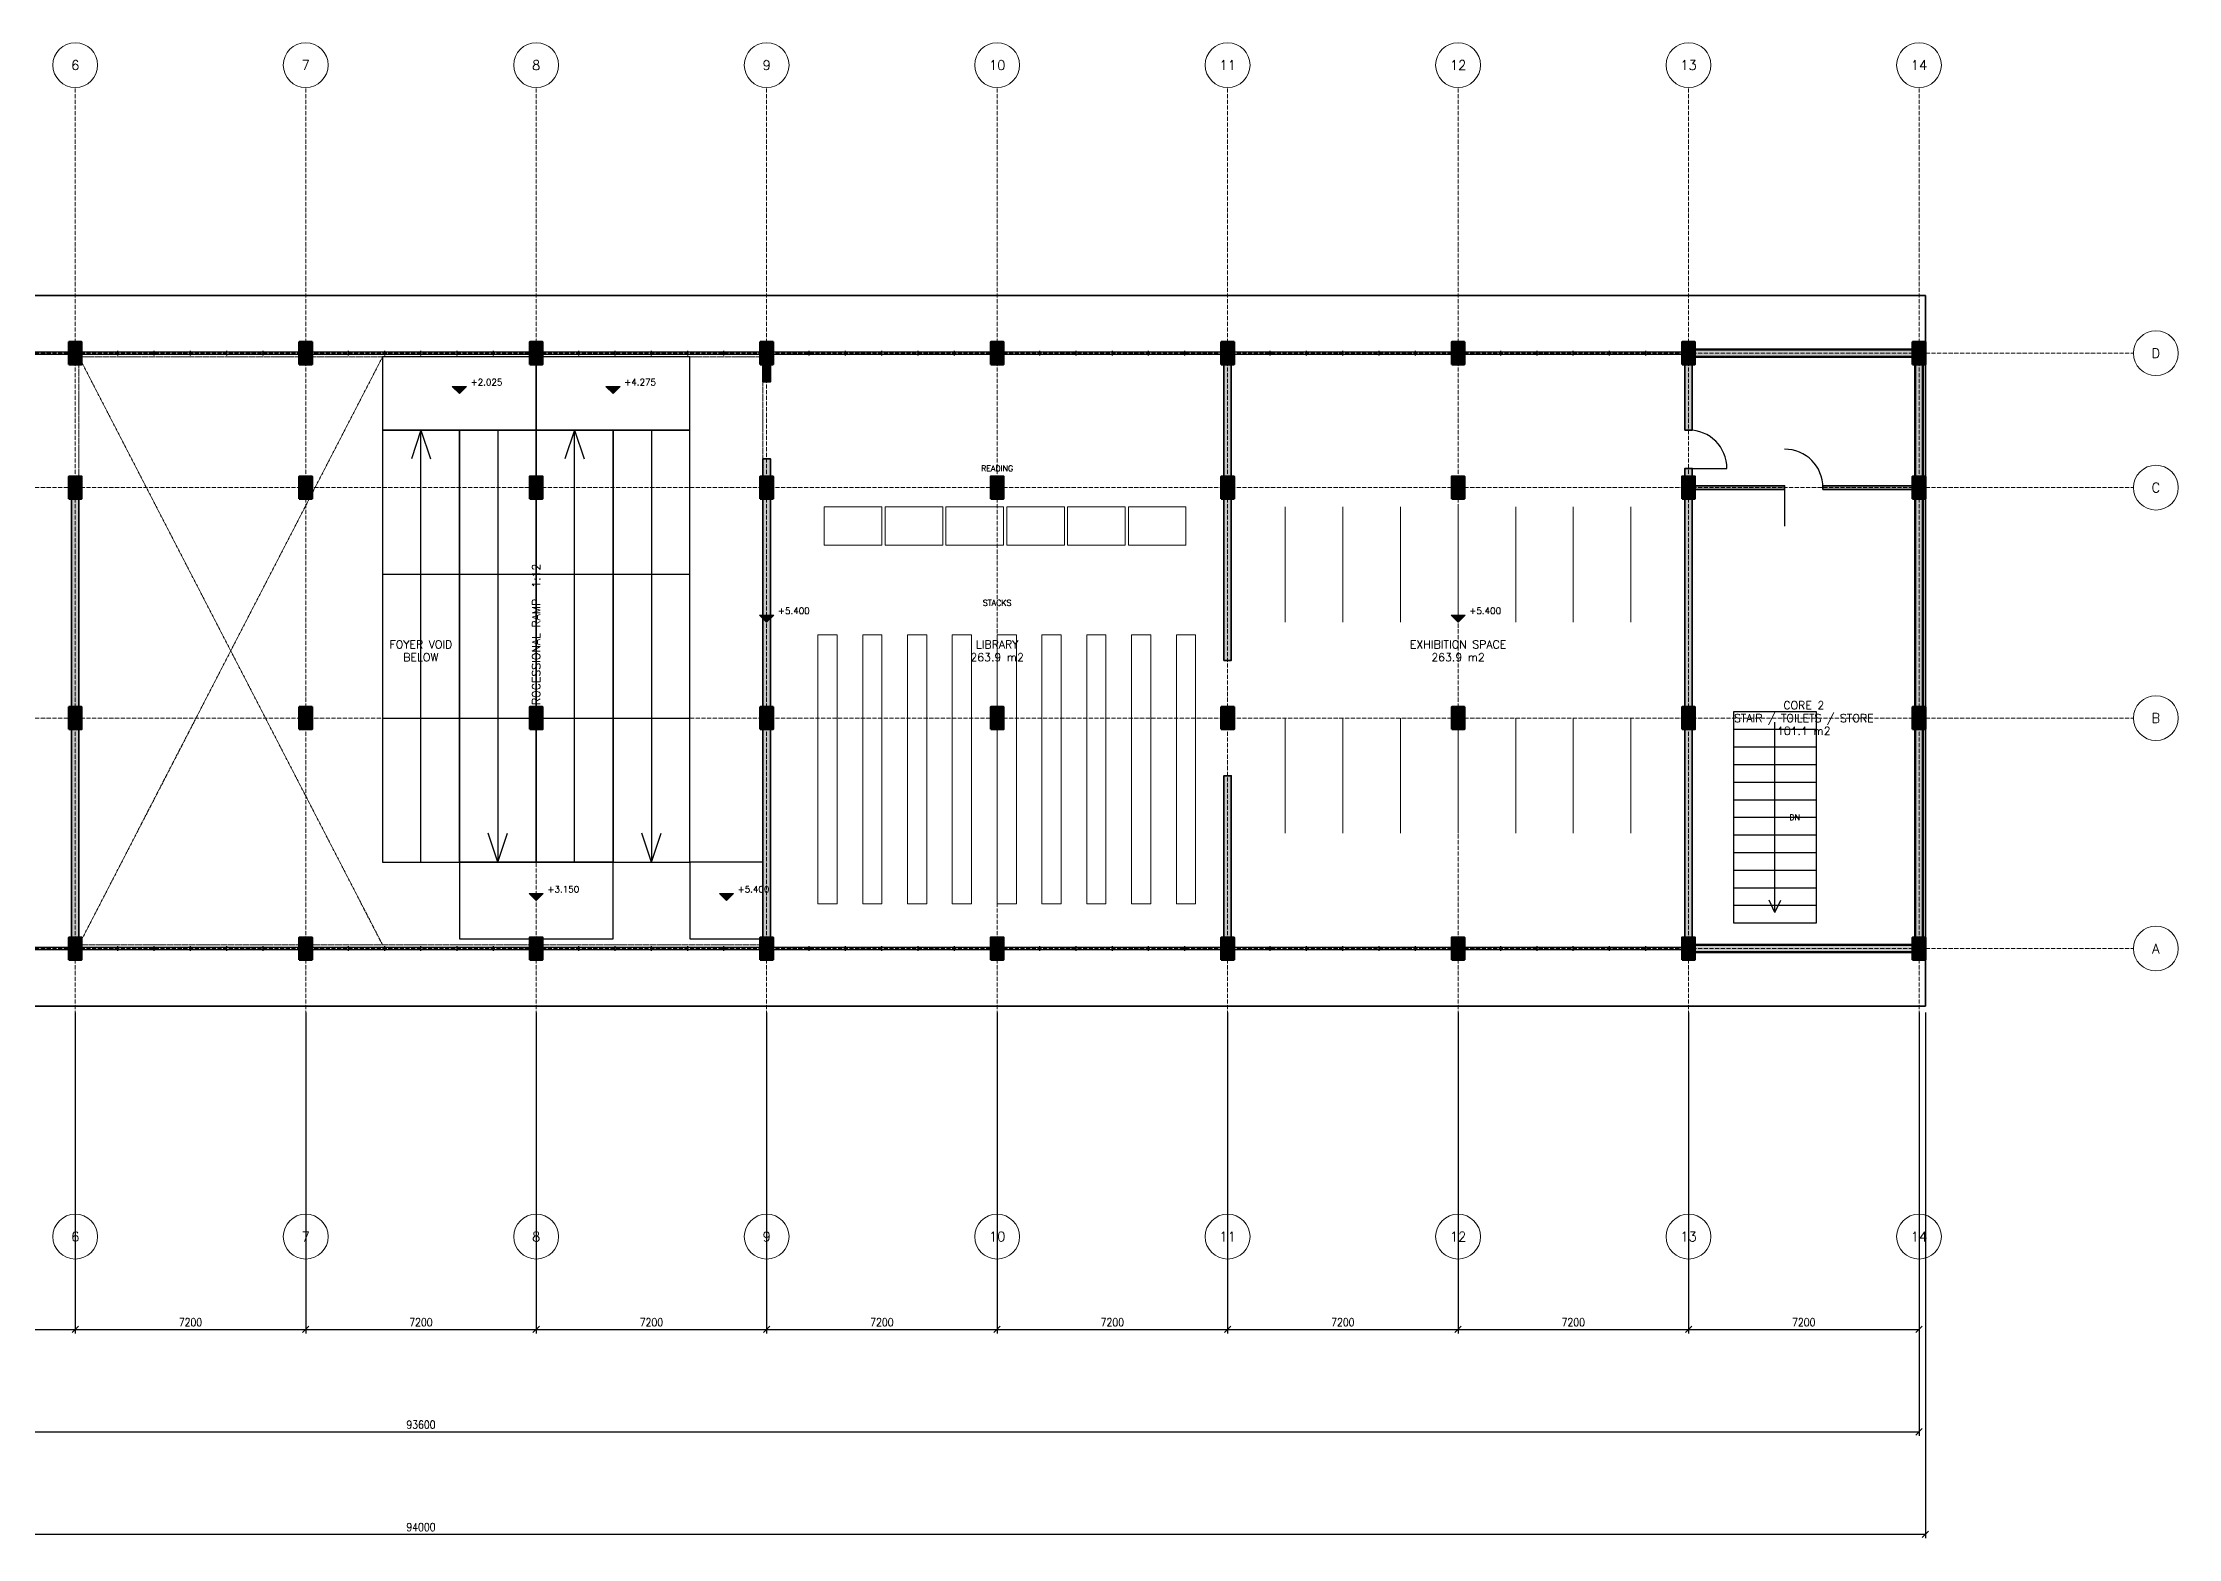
# Model space of a CAD drawing. Header units: millimetres. Extents: x -33945 to 191000, y -348875 to 205218.
# Drawn here: x 34984 to 101700, y -76625 to -29900 of the extents above; entities that cross this region are included whole.
import ezdxf
from ezdxf.enums import TextEntityAlignment as Align

# ---------------------------------------------------------------- set-up
doc = ezdxf.new("R2010")
doc.units = ezdxf.units.MM
doc.header["$LTSCALE"] = 50
doc.linetypes.add('DASHDOT', pattern=[3.556, 2.54, -0.508, 0, -0.508])
doc.linetypes.add('DASHED', pattern=[1.524, 1.27, -0.254])
for name, color, linetype, lineweight in [('A-ANNO-DIMS', 2, 'Continuous', 13), ('A-ANNO-SYMB', 6, 'Continuous', 18), ('A-ANNO-TEXT', 7, 'Continuous', 18), ('A-DOOR', 2, 'Continuous', 25), ('A-FLOR-OTLN', 9, 'DASHED', 18), ('A-FLOR-RAMP', 3, 'Continuous', 25), ('A-FLOR-STRS', 3, 'Continuous', 25), ('A-FURN', 9, 'Continuous', 13), ('A-GLAZ', 4, 'Continuous', 25), ('A-GRID', 8, 'DASHDOT', 13), ('A-GRID-IDEN', 8, 'Continuous', 13), ('A-SLAB-EDGE', 7, 'Continuous', 35), ('A-WALL-EXTR', 7, 'Continuous', 50), ('A-WALL-INTR', 7, 'Continuous', 35), ('A-WALL-PATT', 253, 'Continuous', 9), ('S-COLS', 1, 'Continuous', 50), ('S-COLS-PATT', 254, 'Continuous', 9)]:
    doc.layers.add(name, color=color, linetype=linetype, lineweight=lineweight)
doc.styles.add('AMA-NOTE', font='romans.shx', dxfattribs={"width": 0.85})
doc.styles.add('AMA-TITLE', font='romand.shx', dxfattribs={"width": 0.9})
doc.dimstyles.new('AMA-100', dxfattribs={"dimscale": 100, "dimtxt": 2.5, "dimasz": 2.5, "dimexe": 1.25, "dimexo": 2, "dimgap": 1, "dimtad": 1, "dimdec": 0, "dimtxsty": 'AMA-NOTE', "dimtsz": 1, "dimcen": 2.5, "dimclrd": 8, "dimclre": 8, "dimclrt": 7, "dimazin": 3, "dimtfac": 1, "dimtmove": 0, "dimatfit": 3})

msp = doc.modelspace()

# ---------------------------------------------------------------- hatches: boundary and pattern name
at = {"layer": 'A-ANNO-SYMB'}
for points in [[(48000, -40858), (47780, -40638), (48220, -40638)], [(52800, -40858), (52580, -40638), (53020, -40638)], [(57600, -48000), (57380, -47780), (57820, -47780)], [(79200, -48000), (78980, -47780), (79420, -47780)], [(50400, -56700), (50180, -56480), (50620, -56480)], [(56342, -56700), (56122, -56480), (56562, -56480)]]:
    msp.add_hatch(color=7, dxfattribs=at).paths.add_polyline_path(points)
at = {"layer": 'A-WALL-PATT'}
for points in [[(57485, -40500), (57715, -40500), (57715, -39950), (57485, -39950)], [(71885, -49200), (72115, -49200), (72115, -39950), (71885, -39950)], [(86285, -42000), (86515, -42000), (86515, -39950), (86285, -39950)], [(86600, -39715), (93400, -39715), (93400, -39485), (86600, -39485)], [(93485, -57850), (93715, -57850), (93715, -39950), (93485, -39950)], [(57485, -57850), (57715, -57850), (57715, -42900), (57485, -42900)], [(86285, -57850), (86515, -57850), (86515, -43200), (86285, -43200)], [(35885, -57850), (36115, -57850), (36115, -43500), (35885, -43500)], [(86460, -43860), (89400, -43860), (89400, -43740), (86460, -43740)], [(90600, -43860), (93540, -43860), (93540, -43740), (90600, -43740)], [(71885, -57850), (72115, -57850), (72115, -52800), (71885, -52800)], [(86600, -58315), (93400, -58315), (93400, -58085), (86600, -58085)]]:
    msp.add_hatch(color=7, dxfattribs=at).paths.add_polyline_path(points)
at = {"layer": 'S-COLS-PATT'}
for points in [[(35800, -39950), (36200, -39950), (36200, -39250), (35800, -39250)], [(43000, -39950), (43400, -39950), (43400, -39250), (43000, -39250)], [(50200, -39950), (50600, -39950), (50600, -39250), (50200, -39250)], [(57400, -39950), (57800, -39950), (57800, -39250), (57400, -39250)], [(64600, -39950), (65000, -39950), (65000, -39250), (64600, -39250)], [(71800, -39950), (72200, -39950), (72200, -39250), (71800, -39250)], [(79000, -39950), (79400, -39950), (79400, -39250), (79000, -39250)], [(86200, -39950), (86600, -39950), (86600, -39250), (86200, -39250)], [(93400, -39950), (93800, -39950), (93800, -39250), (93400, -39250)], [(35800, -44150), (36200, -44150), (36200, -43450), (35800, -43450)], [(43000, -44150), (43400, -44150), (43400, -43450), (43000, -43450)], [(50200, -44150), (50600, -44150), (50600, -43450), (50200, -43450)], [(57400, -44150), (57800, -44150), (57800, -43450), (57400, -43450)], [(64600, -44150), (65000, -44150), (65000, -43450), (64600, -43450)], [(71800, -44150), (72200, -44150), (72200, -43450), (71800, -43450)], [(79000, -44150), (79400, -44150), (79400, -43450), (79000, -43450)], [(86200, -44150), (86600, -44150), (86600, -43450), (86200, -43450)], [(93400, -44150), (93800, -44150), (93800, -43450), (93400, -43450)], [(35800, -51350), (36200, -51350), (36200, -50650), (35800, -50650)], [(43000, -51350), (43400, -51350), (43400, -50650), (43000, -50650)], [(50200, -51350), (50600, -51350), (50600, -50650), (50200, -50650)], [(57400, -51350), (57800, -51350), (57800, -50650), (57400, -50650)], [(64600, -51350), (65000, -51350), (65000, -50650), (64600, -50650)], [(71800, -51350), (72200, -51350), (72200, -50650), (71800, -50650)], [(79000, -51350), (79400, -51350), (79400, -50650), (79000, -50650)], [(86200, -51350), (86600, -51350), (86600, -50650), (86200, -50650)], [(93400, -51350), (93800, -51350), (93800, -50650), (93400, -50650)], [(35800, -58550), (36200, -58550), (36200, -57850), (35800, -57850)], [(43000, -58550), (43400, -58550), (43400, -57850), (43000, -57850)], [(50200, -58550), (50600, -58550), (50600, -57850), (50200, -57850)], [(57400, -58550), (57800, -58550), (57800, -57850), (57400, -57850)], [(64600, -58550), (65000, -58550), (65000, -57850), (64600, -57850)], [(71800, -58550), (72200, -58550), (72200, -57850), (71800, -57850)], [(79000, -58550), (79400, -58550), (79400, -57850), (79000, -57850)], [(86200, -58550), (86600, -58550), (86600, -57850), (86200, -57850)], [(93400, -58550), (93800, -58550), (93800, -57850), (93400, -57850)]]:
    msp.add_hatch(color=7, dxfattribs=at).paths.add_polyline_path(points)

# ---------------------------------------------------------------- linework, layer by layer
at = {"layer": 'A-ANNO-SYMB'}
for points in [[(48000, -40858), (47780, -40638), (48220, -40638)], [(52800, -40858), (52580, -40638), (53020, -40638)], [(57600, -48000), (57380, -47780), (57820, -47780)], [(79200, -48000), (78980, -47780), (79420, -47780)], [(50400, -56700), (50180, -56480), (50620, -56480)], [(56342, -56700), (56122, -56480), (56562, -56480)]]:
    msp.add_lwpolyline(points, close=True, dxfattribs=at)
at = {"layer": 'A-DOOR'}
for p, q in [((86400, -43200), (87600, -43200)), ((89400, -43800), (89400, -45000))]:
    msp.add_line(p, q, dxfattribs=at)
for centre in [(86400, -43200), (89400, -43800)]:
    msp.add_arc(centre, 1200, 0, 90, dxfattribs=at)
at = {"layer": 'A-FLOR-OTLN'}
for p, q in [((36115, -58085), (45600, -39715)), ((36115, -39715), (45600, -58085))]:
    msp.add_line(p, q, dxfattribs=at)
msp.add_lwpolyline([(36115, -58085), (57485, -58085), (57485, -39715), (36115, -39715)], close=True, dxfattribs=at)
at = {"layer": 'A-FLOR-RAMP'}
for p, q in [((45600, -42000), (48000, -42000)), ((46800, -42000), (46500, -42900)), ((46800, -55500), (46800, -42000)), ((46800, -42000), (47100, -42900)), ((48000, -42000), (50400, -42000)), ((49200, -42000), (49200, -55500)), ((50400, -42000), (52800, -42000)), ((51600, -42000), (51300, -42900)), ((51600, -55500), (51600, -42000)), ((51600, -42000), (51900, -42900)), ((52800, -42000), (55200, -42000)), ((54000, -42000), (54000, -55500)), ((45600, -46500), (48000, -46500)), ((48000, -46500), (50400, -46500)), ((50400, -46500), (52800, -46500)), ((52800, -46500), (55200, -46500)), ((45600, -51000), (48000, -51000)), ((48000, -51000), (50400, -51000)), ((50400, -51000), (52800, -51000)), ((52800, -51000), (55200, -51000)), ((49200, -55500), (48900, -54600)), ((49200, -55500), (49500, -54600)), ((54000, -55500), (53700, -54600)), ((54000, -55500), (54300, -54600))]:
    msp.add_line(p, q, dxfattribs=at)
for points in [[(45600, -42000), (50400, -42000), (50400, -39715), (45600, -39715)], [(50400, -42000), (55200, -42000), (55200, -39715), (50400, -39715)], [(45600, -55500), (48000, -55500), (48000, -42000), (45600, -42000)], [(48000, -55500), (50400, -55500), (50400, -42000), (48000, -42000)], [(50400, -55500), (52800, -55500), (52800, -42000), (50400, -42000)], [(52800, -55500), (55200, -55500), (55200, -42000), (52800, -42000)], [(48000, -57900), (52800, -57900), (52800, -55500), (48000, -55500)], [(55200, -57900), (57485, -57900), (57485, -55500), (55200, -55500)]]:
    msp.add_lwpolyline(points, close=True, dxfattribs=at)
at = {"layer": 'A-FLOR-STRS'}
for p, q in [((87800, -51350), (90400, -51350)), ((89100, -57070), (89100, -51130)), ((87800, -51900), (90400, -51900)), ((87800, -52450), (90400, -52450)), ((87800, -53000), (90400, -53000)), ((87800, -53550), (90400, -53550)), ((87800, -54100), (90400, -54100)), ((87800, -54650), (90400, -54650)), ((87800, -55200), (90400, -55200)), ((87800, -55750), (90400, -55750)), ((87800, -56300), (90400, -56300)), ((89100, -57070), (88920, -56685)), ((89100, -57070), (89280, -56685)), ((87800, -56850), (90400, -56850))]:
    msp.add_line(p, q, dxfattribs=at)
msp.add_lwpolyline([(87800, -57400), (90400, -57400), (90400, -50800), (87800, -50800)], close=True, dxfattribs=at)
at = {"layer": 'A-FURN'}
for p, q in [((73800, -48000), (73800, -44400)), ((75600, -48000), (75600, -44400)), ((77400, -48000), (77400, -44400)), ((79200, -48000), (79200, -44400)), ((81000, -48000), (81000, -44400)), ((82800, -48000), (82800, -44400)), ((84600, -48000), (84600, -44400)), ((73800, -54600), (73800, -51000)), ((75600, -54600), (75600, -51000)), ((77400, -54600), (77400, -51000)), ((79200, -54600), (79200, -51000)), ((81000, -54600), (81000, -51000)), ((82800, -54600), (82800, -51000)), ((84600, -54600), (84600, -51000))]:
    msp.add_line(p, q, dxfattribs=at)
for points in [[(59400, -45600), (61200, -45600), (61200, -44400), (59400, -44400)], [(61300, -45600), (63100, -45600), (63100, -44400), (61300, -44400)], [(63200, -45600), (65000, -45600), (65000, -44400), (63200, -44400)], [(65100, -45600), (66900, -45600), (66900, -44400), (65100, -44400)], [(67000, -45600), (68800, -45600), (68800, -44400), (67000, -44400)], [(68900, -45600), (70700, -45600), (70700, -44400), (68900, -44400)], [(59200, -56800), (59800, -56800), (59800, -48400), (59200, -48400)], [(60600, -56800), (61200, -56800), (61200, -48400), (60600, -48400)], [(62000, -56800), (62600, -56800), (62600, -48400), (62000, -48400)], [(63400, -56800), (64000, -56800), (64000, -48400), (63400, -48400)], [(64800, -56800), (65400, -56800), (65400, -48400), (64800, -48400)], [(66200, -56800), (66800, -56800), (66800, -48400), (66200, -48400)], [(67600, -56800), (68200, -56800), (68200, -48400), (67600, -48400)], [(69000, -56800), (69600, -56800), (69600, -48400), (69000, -48400)], [(70400, -56800), (71000, -56800), (71000, -48400), (70400, -48400)]]:
    msp.add_lwpolyline(points, close=True, dxfattribs=at)
at = {"layer": 'A-GLAZ'}
for p, q in [((37333, -39670), (37333, -39530)), ((38467, -39670), (38467, -39530)), ((39600, -39670), (39600, -39530)), ((40733, -39670), (40733, -39530)), ((41867, -39670), (41867, -39530)), ((44533, -39670), (44533, -39530)), ((45667, -39670), (45667, -39530)), ((46800, -39670), (46800, -39530)), ((47933, -39670), (47933, -39530)), ((49067, -39670), (49067, -39530)), ((51733, -39670), (51733, -39530)), ((52867, -39670), (52867, -39530)), ((54000, -39670), (54000, -39530)), ((55133, -39670), (55133, -39530)), ((56267, -39670), (56267, -39530)), ((58933, -39670), (58933, -39530)), ((60067, -39670), (60067, -39530)), ((61200, -39670), (61200, -39530)), ((62333, -39670), (62333, -39530)), ((63467, -39670), (63467, -39530)), ((66133, -39670), (66133, -39530)), ((67267, -39670), (67267, -39530)), ((68400, -39670), (68400, -39530)), ((69533, -39670), (69533, -39530)), ((70667, -39670), (70667, -39530)), ((73333, -39670), (73333, -39530)), ((74467, -39670), (74467, -39530)), ((75600, -39670), (75600, -39530)), ((76733, -39670), (76733, -39530)), ((77867, -39670), (77867, -39530)), ((80533, -39670), (80533, -39530)), ((81667, -39670), (81667, -39530)), ((82800, -39670), (82800, -39530)), ((83933, -39670), (83933, -39530)), ((85067, -39670), (85067, -39530)), ((37333, -58270), (37333, -58130)), ((38467, -58270), (38467, -58130)), ((39600, -58270), (39600, -58130)), ((40733, -58270), (40733, -58130)), ((41867, -58270), (41867, -58130)), ((44533, -58270), (44533, -58130)), ((45667, -58270), (45667, -58130)), ((46800, -58270), (46800, -58130)), ((47933, -58270), (47933, -58130)), ((49067, -58270), (49067, -58130)), ((51733, -58270), (51733, -58130)), ((52867, -58270), (52867, -58130)), ((54000, -58270), (54000, -58130)), ((55133, -58270), (55133, -58130)), ((56267, -58270), (56267, -58130)), ((58933, -58270), (58933, -58130)), ((60067, -58270), (60067, -58130)), ((61200, -58270), (61200, -58130)), ((62333, -58270), (62333, -58130)), ((63467, -58270), (63467, -58130)), ((66133, -58270), (66133, -58130)), ((67267, -58270), (67267, -58130)), ((68400, -58270), (68400, -58130)), ((69533, -58270), (69533, -58130)), ((70667, -58270), (70667, -58130)), ((73333, -58270), (73333, -58130)), ((74467, -58270), (74467, -58130)), ((75600, -58270), (75600, -58130)), ((76733, -58270), (76733, -58130)), ((77867, -58270), (77867, -58130)), ((80533, -58270), (80533, -58130)), ((81667, -58270), (81667, -58130)), ((82800, -58270), (82800, -58130)), ((83933, -58270), (83933, -58130)), ((85067, -58270), (85067, -58130))]:
    msp.add_line(p, q, dxfattribs=at)
for points in [[(29000, -39630), (35800, -39630), (35800, -39570), (29000, -39570)], [(36200, -39630), (43000, -39630), (43000, -39570), (36200, -39570)], [(43400, -39630), (50200, -39630), (50200, -39570), (43400, -39570)], [(50600, -39630), (57400, -39630), (57400, -39570), (50600, -39570)], [(57800, -39630), (64600, -39630), (64600, -39570), (57800, -39570)], [(65000, -39630), (71800, -39630), (71800, -39570), (65000, -39570)], [(72200, -39630), (79000, -39630), (79000, -39570), (72200, -39570)], [(79400, -39630), (86200, -39630), (86200, -39570), (79400, -39570)], [(29000, -58230), (35800, -58230), (35800, -58170), (29000, -58170)], [(36200, -58230), (43000, -58230), (43000, -58170), (36200, -58170)], [(43400, -58230), (50200, -58230), (50200, -58170), (43400, -58170)], [(50600, -58230), (57400, -58230), (57400, -58170), (50600, -58170)], [(57800, -58230), (64600, -58230), (64600, -58170), (57800, -58170)], [(65000, -58230), (71800, -58230), (71800, -58170), (65000, -58170)], [(72200, -58230), (79000, -58230), (79000, -58170), (72200, -58170)], [(79400, -58230), (86200, -58230), (86200, -58170), (79400, -58170)]]:
    msp.add_lwpolyline(points, close=True, dxfattribs=at)
at = {"layer": 'A-GRID'}
for p, q in [((36000, -66500), (36000, -31300)), ((43200, -66500), (43200, -31300)), ((50400, -66500), (50400, -31300)), ((57600, -66500), (57600, -31300)), ((64800, -66500), (64800, -31300)), ((72000, -66500), (72000, -31300)), ((79200, -66500), (79200, -31300)), ((86400, -66500), (86400, -31300)), ((93600, -66500), (93600, -31300)), ((-6700, -39600), (100300, -39600)), ((-6700, -43800), (100300, -43800)), ((-6700, -51000), (100300, -51000)), ((-6700, -58200), (100300, -58200))]:
    msp.add_line(p, q, dxfattribs=at)
at = {"layer": 'A-GRID-IDEN'}
for centre in [(36000, -30600), (43200, -30600), (50400, -30600), (57600, -30600), (64800, -30600), (72000, -30600), (79200, -30600), (86400, -30600), (93600, -30600), (101000, -39600), (101000, -43800), (101000, -51000), (101000, -58200), (36000, -67200), (43200, -67200), (50400, -67200), (57600, -67200), (64800, -67200), (72000, -67200), (79200, -67200), (86400, -67200), (93600, -67200)]:
    msp.add_circle(centre, 700, dxfattribs=at)
at = {"layer": 'A-SLAB-EDGE'}
msp.add_lwpolyline([(-200, -60000), (93800, -60000), (93800, -37800), (-200, -37800)], close=True, dxfattribs=at)
at = {"layer": 'A-WALL-EXTR'}
for points in [[(86600, -39715), (93400, -39715), (93400, -39485), (86600, -39485)], [(93485, -57850), (93715, -57850), (93715, -39950), (93485, -39950)], [(86600, -58315), (93400, -58315), (93400, -58085), (86600, -58085)]]:
    msp.add_lwpolyline(points, close=True, dxfattribs=at)
at = {"layer": 'A-WALL-INTR'}
for points in [[(57485, -40500), (57715, -40500), (57715, -39950), (57485, -39950)], [(71885, -49200), (72115, -49200), (72115, -39950), (71885, -39950)], [(86285, -42000), (86515, -42000), (86515, -39950), (86285, -39950)], [(57485, -57850), (57715, -57850), (57715, -42900), (57485, -42900)], [(86285, -57850), (86515, -57850), (86515, -43200), (86285, -43200)], [(35885, -57850), (36115, -57850), (36115, -43500), (35885, -43500)], [(86460, -43860), (89400, -43860), (89400, -43740), (86460, -43740)], [(90600, -43860), (93540, -43860), (93540, -43740), (90600, -43740)], [(71885, -57850), (72115, -57850), (72115, -52800), (71885, -52800)]]:
    msp.add_lwpolyline(points, close=True, dxfattribs=at)
at = {"layer": 'S-COLS'}
for points in [[(35800, -39950), (36200, -39950), (36200, -39250), (35800, -39250)], [(43000, -39950), (43400, -39950), (43400, -39250), (43000, -39250)], [(50200, -39950), (50600, -39950), (50600, -39250), (50200, -39250)], [(57400, -39950), (57800, -39950), (57800, -39250), (57400, -39250)], [(64600, -39950), (65000, -39950), (65000, -39250), (64600, -39250)], [(71800, -39950), (72200, -39950), (72200, -39250), (71800, -39250)], [(79000, -39950), (79400, -39950), (79400, -39250), (79000, -39250)], [(86200, -39950), (86600, -39950), (86600, -39250), (86200, -39250)], [(93400, -39950), (93800, -39950), (93800, -39250), (93400, -39250)], [(35800, -44150), (36200, -44150), (36200, -43450), (35800, -43450)], [(43000, -44150), (43400, -44150), (43400, -43450), (43000, -43450)], [(50200, -44150), (50600, -44150), (50600, -43450), (50200, -43450)], [(57400, -44150), (57800, -44150), (57800, -43450), (57400, -43450)], [(64600, -44150), (65000, -44150), (65000, -43450), (64600, -43450)], [(71800, -44150), (72200, -44150), (72200, -43450), (71800, -43450)], [(79000, -44150), (79400, -44150), (79400, -43450), (79000, -43450)], [(86200, -44150), (86600, -44150), (86600, -43450), (86200, -43450)], [(93400, -44150), (93800, -44150), (93800, -43450), (93400, -43450)], [(35800, -51350), (36200, -51350), (36200, -50650), (35800, -50650)], [(43000, -51350), (43400, -51350), (43400, -50650), (43000, -50650)], [(50200, -51350), (50600, -51350), (50600, -50650), (50200, -50650)], [(57400, -51350), (57800, -51350), (57800, -50650), (57400, -50650)], [(64600, -51350), (65000, -51350), (65000, -50650), (64600, -50650)], [(71800, -51350), (72200, -51350), (72200, -50650), (71800, -50650)], [(79000, -51350), (79400, -51350), (79400, -50650), (79000, -50650)], [(86200, -51350), (86600, -51350), (86600, -50650), (86200, -50650)], [(93400, -51350), (93800, -51350), (93800, -50650), (93400, -50650)], [(35800, -58550), (36200, -58550), (36200, -57850), (35800, -57850)], [(43000, -58550), (43400, -58550), (43400, -57850), (43000, -57850)], [(50200, -58550), (50600, -58550), (50600, -57850), (50200, -57850)], [(57400, -58550), (57800, -58550), (57800, -57850), (57400, -57850)], [(64600, -58550), (65000, -58550), (65000, -57850), (64600, -57850)], [(71800, -58550), (72200, -58550), (72200, -57850), (71800, -57850)], [(79000, -58550), (79400, -58550), (79400, -57850), (79000, -57850)], [(86200, -58550), (86600, -58550), (86600, -57850), (86200, -57850)], [(93400, -58550), (93800, -58550), (93800, -57850), (93400, -57850)]]:
    msp.add_lwpolyline(points, close=True, dxfattribs=at)

# ---------------------------------------------------------------- texts
at = {"layer": 'A-ANNO-SYMB', "style": 'AMA-NOTE'}
for s, p in [('+2.025', (48350, -40506)), ('+4.275', (53150, -40506)), ('+5.400', (57950, -47648)), ('+5.400', (79550, -47648)), ('+3.150', (50750, -56348)), ('+5.400', (56692, -56348))]:
    msp.add_text(s, height=200, dxfattribs=at).set_placement(p, align=Align.MIDDLE_LEFT)
at = {"layer": 'A-ANNO-TEXT', "style": 'AMA-NOTE'}
for s, height, p in [('READING', 180, (64800, -43200)), ('STACKS', 180, (64800, -47400)), ('FOYER VOID', 250, (46800, -48700)), ('LIBRARY', 250, (64800, -48700)), ('EXHIBITION SPACE', 250, (79200, -48700)), ('BELOW', 250, (46800, -49100)), ('263.9 m2', 250, (64800, -49100)), ('263.9 m2', 250, (79200, -49100)), ('CORE 2', 250, (90000, -50600)), ('STAIR / TOILETS / STORE', 250, (90000, -51000)), ('101.1 m2', 250, (90000, -51400))]:
    msp.add_text(s, height=height, dxfattribs=at).set_placement(p, align=Align.MIDDLE_CENTER)
msp.add_text('PROCESSIONAL RAMP  1:12', height=250, rotation=90, dxfattribs=at).set_placement((50400, -48500), align=Align.MIDDLE_CENTER)
msp.add_text('DN', height=180, dxfattribs=at).set_placement((89550, -54100), align=Align.MIDDLE_LEFT)
at = {"layer": 'A-GRID-IDEN', "style": 'AMA-TITLE'}
for s, p in [('6', (36000, -30600)), ('7', (43200, -30600)), ('8', (50400, -30600)), ('9', (57600, -30600)), ('10', (64800, -30600)), ('11', (72000, -30600)), ('12', (79200, -30600)), ('13', (86400, -30600)), ('14', (93600, -30600)), ('D', (101000, -39600)), ('C', (101000, -43800)), ('B', (101000, -51000)), ('A', (101000, -58200)), ('6', (36000, -67200)), ('7', (43200, -67200)), ('8', (50400, -67200)), ('9', (57600, -67200)), ('10', (64800, -67200)), ('11', (72000, -67200)), ('12', (79200, -67200)), ('13', (86400, -67200)), ('14', (93600, -67200))]:
    msp.add_text(s, height=300, dxfattribs=at).set_placement(p, align=Align.MIDDLE_CENTER)

# ---------------------------------------------------------------- dimensions: what is measured, and where the dimension line sits
at = {"layer": 'A-ANNO-DIMS'}
for base, p1, p2 in [((-200, -76500), (-200, -60000), (93800, -60000)), ((0, -73300), (0, -60000), (93600, -60000)), ((28800, -70100), (28800, -60000), (36000, -60000)), ((36000, -70100), (36000, -60000), (43200, -60000)), ((43200, -70100), (43200, -60000), (50400, -60000)), ((50400, -70100), (50400, -60000), (57600, -60000)), ((57600, -70100), (57600, -60000), (64800, -60000)), ((64800, -70100), (64800, -60000), (72000, -60000)), ((72000, -70100), (72000, -60000), (79200, -60000)), ((79200, -70100), (79200, -60000), (86400, -60000)), ((86400, -70100), (86400, -60000), (93600, -60000))]:
    msp.add_linear_dim(base=base, p1=p1, p2=p2, dimstyle='AMA-100', dxfattribs=at).render()

doc.saveas('drawing.dxf')
